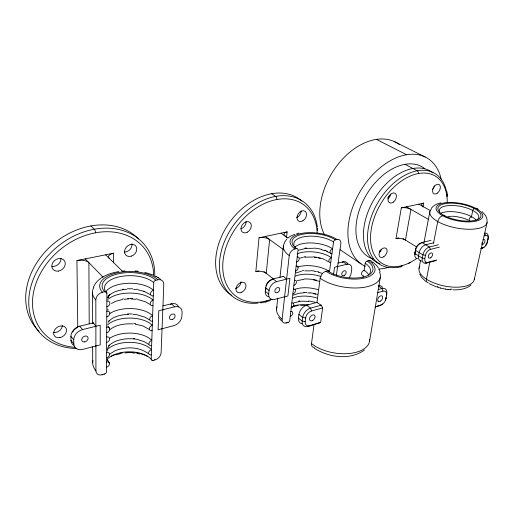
<?xml version="1.0" encoding="UTF-8"?>
<svg xmlns="http://www.w3.org/2000/svg" width="514" height="514" viewBox="0 0 514 514"><rect width="100%" height="100%" fill="white"/><g stroke="black" fill="none" stroke-linecap="round" stroke-linejoin="round"><path stroke-width="0.77" d="M107.143 359.286A24.871 13.865 -0.7 0 1 129.297 351.807A24.871 13.865 -0.7 0 1 151.187 359.177A2.223 1.593 -42.2 0 0 153.088 360.449L155.048 359.896A6.669 4.793 -42.4 0 0 161.107 352.803L163.799 284.37A6.894 5.262 -44.9 0 0 157.914 279.777L155.858 280.239A2.307 1.767 -44.9 0 0 153.731 282.713A26.073 12.574 0.7 0 0 119.087 276.84A26.073 12.574 0.7 0 0 106.906 293.314L106.488 371.693A2.326 1.69 -38.5 0 1 104.381 374.147L102.28 374.745A7.003 5.101 -38.4 0 1 95.925 370.89A36.276 20.097 -0.6 0 1 92.918 360.385M113.562 262.789L113.645 253.216L76.933 260.553L77.762 327.302M151.187 359.177L153.731 282.713M259.011 237.789A7.729 3.367 5.6 0 1 269.632 239.556L266.252 273.339A7.575 3.559 5.5 0 0 255.85 271.565L259.011 237.789L287.14 231.872L286.536 237.397M420.195 243.501A5.416 3.335 -57.7 0 0 415.608 249.232L414.907 253.53A7.222 4.433 -57.5 0 0 417.574 258.709M415.608 249.232L414.907 253.53L422.264 258.099A7.286 4.42 -57.5 0 0 426.305 263.155L435.962 260.611M268.848 296.79A8.128 5.673 -51.4 0 1 265.263 291.309L265.622 287.75A8.147 5.693 -51.6 0 1 273.107 278.929L283.593 276.371A31.964 14.777 7.3 0 0 286.6 279.147M265.822 289.973L265.963 288.553M268.674 294.059L269.04 290.494A8.185 5.693 -51.6 0 1 276.564 281.627L289.915 278.331L287.898 295.961L274.662 299.405A8.166 5.667 -51.4 0 1 268.674 294.059L265.263 291.309M276.545 309.222L277.746 298.094M279.989 277.457L283.432 245.705M289.247 255.612A6.174 4.33 -54.1 0 1 294.907 248.949L296.572 248.577A2.062 1.446 -54.4 0 1 298.024 250.035L289.774 320.37A1.979 1.324 -50.8 0 1 287.975 322.503L286.362 322.959A5.95 4.009 -50.8 0 1 282.09 319.233L289.247 255.612A32.401 14.212 7.2 0 1 284.595 242.929M301.969 323.647A8.513 5.641 -51.6 0 1 298.467 318.102L298.917 314.433A8.532 5.667 -51.8 0 1 306.723 305.175L317.292 302.303M322.638 307.905L320.646 322.477L309.64 325.658A6.425 4.221 -51.6 0 1 305.194 321.648L305.663 317.967A6.438 4.24 -51.8 0 1 311.548 310.983L322.638 307.905L321.231 305.188A33.333 15.998 8.5 0 1 316.958 302.412L320.171 278.209A6.438 4.311 -54.1 0 1 326.043 271.251L327.739 270.827A25.437 11.443 8.4 0 0 363.501 277.001A25.437 11.443 8.4 0 0 367.144 261.028L368.724 260.637A6.226 4.016 -55.8 0 1 372.457 262.564M314.42 347.483A6.194 3.977 -51 0 1 311.51 343.57L314.035 324.527M329.281 271.649A2.75 1.838 -54.3 0 1 329.474 271.591L333.547 241.991A1.998 1.356 -56.1 0 1 335.359 239.845L336.927 239.492A5.975 4.041 -56 0 1 340.84 243.784L336.394 275.093M333.56 274.309L334.543 267.299L346.725 264.286A7.742 5.095 -55 0 1 351.698 269.619L351.19 273.005A7.723 5.076 -54.8 0 1 349.224 277.592M375.239 307.076L380.527 305.194A6.059 3.759 -54.7 0 0 385.975 298.673L386.181 297.33A8.07 5.018 -54.7 0 1 385.314 300.009M386.586 295.177L386.785 293.847A8.089 5.044 -54.8 0 0 381.915 288.508L378.645 286.253M363.032 277.361L363.244 276.031M364.053 270.91L365.255 263.271A2.082 1.349 -55.9 0 1 367.137 261.028M369.534 341.36L380.354 277.072M401.331 207.849A6.92 2.654 9.4 0 1 410.949 209.397L405.45 240.096A6.798 2.821 9.6 0 0 396.005 238.547L401.331 207.849L423.729 203.139A6.804 2.544 9.8 0 0 423.407 206.737M385.975 298.673L386.785 293.847M423.009 207.013L423.729 203.139M419.064 268.353L420.561 260.489M424.005 242.39L429.845 211.697M436.771 259.975L427.854 262.32A5.468 3.315 -57.4 0 1 424.834 258.523L425.457 255.285A5.481 3.322 -57.6 0 1 430.372 249.399L439.341 247.138M429.8 262.05L426.459 279.192A5.294 3.155 -56.6 0 0 428.342 282.848M433.482 243.379L437.729 221.573M471.299 217.473L472.777 210.464A1.793 1.06 -60 0 1 474.383 208.575M107.811 297.882L108.049 296.796L107.792 297.85L108.917 295.723L108.242 296.514L109.79 294.715L109.141 295.473C113.793 291.078 120.449 289.877 126.592 289.26M474.287 279.52L487.066 222.62M487.542 240.526L487.895 238.984M488.146 239.216A5.243 2.994 -58.9 0 0 485.634 235.457L484.715 233.195A6.978 3.996 -58.9 0 1 488.069 238.213L487.445 242.306A5.23 2.988 -58.8 0 1 482.839 247.857L481.239 248.686A6.965 3.983 -58.8 0 0 484.059 247.003M107.49 348.453L109.437 345.087L108.807 345.787L111.127 343.712L115.547 341.283C122.351 338.655 129.875 338.109 137.032 339.375L144.286 341.643L148.597 344.329M93.477 287.063C97.711 277.226 109.058 273.268 118.843 271.578M284.48 242.357L286.831 239.004M108.094 322.426L109.61 320.286L108.974 321.019C114.069 315.994 121.606 314.716 128.474 314.324M93.297 323.203L93.554 322.818A37.265 19.063 0.2 0 0 95.867 326.287M431.201 208.466C433.437 205.253 437.228 203.634 440.935 202.812M288.11 237.886L290.41 236.247L294.721 234.275M283.092 276.776L283.593 276.371M109.803 354.03L115.451 350.542C126.399 346.616 138.439 346.513 148.308 353.561M470.972 285.071C466.108 289.176 459.387 289.973 453.245 289.89M170.346 304.661L171.49 303.768A8.86 6.56 -44.8 0 1 178.499 306.774M109.983 329.59C116.363 324.527 125.011 323.499 132.908 323.897M364.445 350.021C349.886 360.532 328.793 357.545 314.356 348.254M342.176 262.41L343.134 261.819A7.704 5.101 -55 0 1 347.914 264.196M111.454 303.44L115.984 301.21L122.069 299.604M420.478 243.418L422.007 242.537L430.957 240.353M298.467 318.102L302.213 321.128A8.558 5.635 -51.6 0 0 308.149 326.461L309.64 325.658M427.854 262.32L426.305 263.155L425.078 262.391M308.149 326.461L320.646 322.477M293.385 295.139L298.795 293.321L303.986 292.755M295.993 272.966L301.461 271.257M298.673 250.196L305.946 248.365L313.495 248.301M293.623 302.9L301.082 301.165L308.766 301.358M270.415 300.594L261.575 302.894M116.106 354.814L120.366 353.658M297.278 280.599L303.761 279.372M375.162 306.742L380.527 305.194M377.527 292.678L382.93 291.181A6.072 3.778 -54.8 0 1 386.586 295.177M321.231 305.188L310.514 308.137A8.577 5.66 -51.8 0 0 302.669 317.446L302.213 321.128L305.194 321.648M378.188 289.53L381.915 288.508L382.93 291.181M299.951 258.124L303.132 257.385M480.622 248.442L482.839 247.857M484.149 235.836L485.634 235.457M438.41 244.773L429.434 247.016A7.299 4.433 -57.6 0 0 422.887 254.86L422.264 258.099L424.834 258.523M73.804 343.795L73.746 339.812A9.676 7.318 -37.3 0 1 82.6 329.564L100.236 325.208L100.211 344.862L82.793 349.398A9.657 7.273 -37.3 0 1 73.804 343.795L70.971 340.352L70.906 336.381A9.618 7.305 -37.1 0 1 79.715 326.197L93.554 322.818M174.683 306.807L158.8 310.732L158.094 329.776L173.803 325.683A8.886 6.534 -44.8 0 0 181.905 316.206L182.097 312.448A8.905 6.566 -44.9 0 0 174.683 306.807L171.49 303.768L162.957 305.856M433.919 242.736L425.708 244.767A7.267 4.446 -57.6 0 0 419.18 252.573L418.569 255.805A7.254 4.427 -57.5 0 0 421.686 261.003M296.719 233.639L298.885 233.105M338 263.072L343.134 261.819L346.725 264.286M255.85 271.565L258.972 270.827M396.005 238.547L398.858 237.879M95.925 370.89L95.835 299.951A7.235 5.628 -39.9 0 1 102.498 292.248L104.715 291.753A28.482 13.679 0.8 0 1 118.04 273.859A28.482 13.679 0.8 0 1 155.858 280.239M442.638 215.707L443.961 215.424A1.838 1.118 -59.4 0 1 444.963 216.195M474.364 208.568L475.617 208.298A5.358 3.155 -59.9 0 1 478.084 209.449M397.663 267.428L401.19 266.702M124.266 299.276L128.757 298.923M304.873 257.141L312.39 257.058M121.934 271.161L125.088 270.878M124.908 352.964L127.241 352.79M304.808 270.833L310.642 270.878M448.176 216.349L451.504 216.349M131.102 298.93L135.741 299.27M132.31 352.835L134.809 353.067M135.028 270.923L138.343 271.244M447.951 289.491L450.714 289.767M307.867 292.864L309.826 293.057M133.646 289.279L135.959 289.51M133.107 314.427L135.388 314.645M440.35 288.02L445.522 289.131M314.388 257.257L316.38 257.546M445.445 289.125L448.131 289.51M135.176 324.116L142.976 325.966L149.066 329.333M425.457 255.285L422.887 254.86L415.505 250.312A7.235 4.446 -57.7 0 1 422.007 242.537L429.434 247.016L430.372 249.399M305.663 317.967L302.669 317.446L298.917 314.433M314.607 271.366L316.553 271.739M313.508 279.886L319.175 281.267M138.227 289.845L144.511 291.47L143.933 291.284L150.159 294.548M137.99 299.604L145.43 301.769L149.85 304.359M137.617 314.986L144.993 317.189L149.362 319.817M137.251 353.439L139.609 353.94M318.346 257.919L320.267 258.375M313.701 293.719L315.577 294.188M144.73 272.349L153.243 275.054M321.417 249.624L325.073 250.755M440.466 288.052L435.422 286.471L429.209 283.644M318.462 272.202L322.066 273.352M326.769 251.423L329.487 252.817M325.587 260.193L328.292 261.607M394.868 141.845L425.129 156.982M376.421 139.39L406.606 154.746M404.961 164.339L417.284 170.764A2.159 1.478 81 0 1 418.383 173.533M418.826 204.174L430.693 210.811M160.484 279.147L155.581 276.153L156.346 276.583M157.702 277.348L158.537 277.817M406.388 206.789L428.644 219.491M402.899 238.541L416.597 246.913M271.623 193.707L275.684 196.393A2.422 1.33 79.6 0 1 276.821 199.522M340.024 249.663L361.053 263.868M280.997 233.163L287.872 238.033M265.372 236.446L283.657 249.772M263.875 271.482L273.711 279.16M276.564 281.627L273.107 278.929L271.777 279.828A6.097 4.273 -51.6 0 0 266.233 286.041M306.723 305.175L310.514 308.137L311.548 310.983M265.622 287.75L269.04 290.494M425.823 281.46L421.576 277.412L419.675 274.103M372.933 262.146L376.556 265.455L378.259 267.736M482.055 211.62L485.608 215.552L487.15 219.606M90.875 225.942L94.325 229.218A2.763 1.034 78.5 0 1 95.482 232.81M105.646 254.815L122.807 271.604M85.253 258.889L103.096 277.181M281.595 321.051L278.672 317.427M79.715 326.197L82.6 329.564M70.906 336.381L73.746 339.812M108.011 326.017L109.643 328.6M109.398 363.225L107.394 359.408L107.632 360.391L107.432 359.209M379.133 269.278L380.103 271.861M107.689 309.062L108.113 310.173M107.856 351.133L107.49 349.79M446.897 191.632L447.578 195.699M317.581 226.706L317.639 227.22M89.218 323.814L88.89 262.615A9.149 4.151 -0.5 0 0 76.933 260.553M92.462 292.485L92.584 323.634M92.648 346.815L92.693 362.794M368.673 274.906A23.194 10.646 8.4 0 0 364.15 270.268A2.898 1.87 -55.4 0 0 361.541 273.3A2.898 1.87 -55.4 0 0 363.186 275.408M379.576 272.234A33.815 15.407 8.4 0 1 361.149 287.699A33.815 15.407 8.4 0 1 320.171 278.209M369.662 339.6A32.517 16.962 8.7 0 1 347.753 353.619A32.517 16.962 8.7 0 1 311.51 343.57M368.731 260.637A27.557 12.394 8.4 0 1 364.811 277.958A27.557 12.394 8.4 0 1 326.043 271.244M365.255 263.271A23.291 10.518 8.4 0 1 369.572 273.634M327.739 270.827A2.146 1.439 -54.3 0 1 329.153 271.63M378.567 301.185A8.031 5.024 -54.7 0 1 377.976 301.686M378.535 285.688A8.051 5.05 -54.9 0 1 382.544 287.596M382.442 303.922A8.07 5.018 -54.7 0 1 378.934 306.003M318.764 323.39A32.973 16.435 8.6 0 1 318.172 323.043M285.302 236.209A7.556 3.225 6.4 0 1 287.14 231.872M231.859 295.383A58.827 42.572 -53.3 0 1 230.471 221.187A58.827 42.572 -53.3 0 1 301.943 201.212M301.12 211.132A5.86 4.208 -56.6 0 1 296.636 217.589M246.065 221.438A6.11 4.594 -53.7 0 1 240.937 228.833M240.982 281.711A5.911 4.273 -50 0 1 235.56 288.508M258.137 303.08A59.155 42.572 -53.3 0 1 219.619 260.939A59.155 42.572 -53.3 0 1 267.518 198.59A59.155 42.572 -53.3 0 1 317.196 226.205M317.434 228.287A59.155 42.572 -53.3 0 1 317.588 230.413M261.575 302.573A59.155 42.572 -53.3 0 1 260.193 302.81M271.88 299.148A56.906 40.876 -53.3 0 1 222.787 268.514A56.906 40.876 -53.3 0 1 267.942 202.034A56.906 40.876 -53.3 0 1 317.138 232.521M266.503 300.87A2.281 1.182 75.6 0 1 265.153 301.885M337.165 266.239A31.964 14.777 7.3 0 1 337.608 266.541M284.615 296.816A31.63 15.189 7.3 0 1 284.197 296.482M290.802 311.587A2.776 1.87 -51.1 0 1 292.774 313.347A2.776 1.87 -51.1 0 1 290.249 316.341M292.909 298.062A21.524 10.704 7.3 0 1 316.926 298.036M291.811 303.022A2.788 1.889 -51.5 0 1 293.783 304.815A2.788 1.889 -51.5 0 1 291.245 307.828M295.01 289.241A21.633 10.569 7.3 0 1 318.031 289.69M303.915 292.421A21.569 10.64 7.3 0 1 306.942 292.479M310 292.755A21.569 10.64 7.3 0 1 317.408 294.374M296.148 266.053A2.846 1.972 -53.4 0 1 298.152 268.012A2.846 1.972 -53.4 0 1 295.556 271.077M297.105 253.89A22.108 9.972 7.3 0 1 331.395 257.642A2.769 1.863 -55 0 0 328.876 260.617A2.769 1.863 -55 0 0 330.72 262.551M303.915 256.897A22.044 10.055 7.3 0 1 305.355 256.756M312.994 256.82A22.044 10.055 7.3 0 1 324.912 259.538M297.208 257.006A2.866 1.998 -53.9 0 1 299.219 259.005A2.866 1.998 -53.9 0 1 296.61 262.082M294.824 247.118A22.23 9.824 7.2 0 1 332.609 248.802A2.788 1.883 -55.5 0 0 330.078 251.796A2.788 1.883 -55.5 0 0 331.928 253.762A22.16 9.907 7.3 0 0 330.913 253.106M304.982 248.133A22.16 9.907 7.3 0 1 306.428 247.992M314.105 248.076A22.16 9.907 7.3 0 1 321.828 249.431M324.713 250.292A22.16 9.907 7.3 0 1 327.399 251.314M294.471 280.329A2.827 1.94 -52.7 0 1 296.462 282.225A2.827 1.94 -52.7 0 1 293.892 285.27M297.638 267.036A21.929 10.209 7.3 0 1 329.474 271.591M302.238 270.737A21.864 10.286 7.3 0 1 303.665 270.582M311.246 270.627A21.864 10.286 7.3 0 1 314.35 271.019M317.389 271.617A21.864 10.286 7.3 0 1 318.866 271.983M293.436 289.131A2.808 1.921 -52.2 0 1 295.428 290.988A2.808 1.921 -52.2 0 1 292.864 294.021M295.499 276.057A21.813 10.351 7.3 0 1 321.211 276.622M304.089 279.012A21.749 10.428 7.3 0 1 316.277 280.13M282.09 319.233A31.213 15.696 7.3 0 1 277.052 306.845M294.901 248.949A26.407 11.437 7.2 0 1 300.536 233.619A26.407 11.437 7.2 0 1 336.921 239.492M286.362 322.959A25.276 12.837 7.4 0 1 286.015 322.663M293.314 306.132A21.408 10.833 7.4 0 1 308.188 304.943M295.132 247.311A22.32 9.702 7.2 0 1 294.496 246.315M294.072 245.306A22.32 9.702 7.2 0 1 307.366 236.299A22.32 9.702 7.2 0 1 333.547 241.991M287.968 322.503A23.336 11.848 7.4 0 1 287.66 322.239M291.008 307.256A23.336 11.848 7.4 0 1 298.178 305.573M300.709 305.367A23.336 11.848 7.4 0 1 305.213 305.393M296.572 248.577A24.376 10.55 7.2 0 1 301.75 234.403A24.376 10.55 7.2 0 1 335.359 239.845M298.57 301.069A21.459 10.775 7.3 0 1 299.797 300.915M308.689 301.024A21.459 10.775 7.3 0 1 315.005 302.277M471.479 216.632A19.975 7.601 10.7 0 1 476.163 220.159M470.188 221.142A2.499 1.471 -59.6 0 1 469.301 219.06A2.499 1.471 -59.6 0 1 471.46 216.619A19.975 7.601 10.7 0 0 440.941 213.246M486.88 220.281A29.118 11 10.7 0 1 455.616 227.843A29.118 11 10.7 0 1 431.355 209.179M437.748 221.579A5.506 3.354 -59.2 0 1 442.657 215.719M474.383 278.241A28.161 12.246 11.4 0 1 443.563 285.829A28.161 12.246 11.4 0 1 419.784 266.599M452.23 289.215A22.815 10.023 11.5 0 1 450.553 289.144M438.056 286.741A22.815 10.023 11.5 0 1 437.517 286.561M477.365 219.581A20.052 7.504 10.7 0 0 472.803 210.477A20.052 7.504 10.7 0 0 449.666 205.523A20.052 7.504 10.7 0 0 439.663 212.044M452.262 216.182A19.924 7.671 10.8 0 1 468.331 220.037M379.859 263.695A52.897 33.802 -58.9 0 1 373.665 200.132A52.897 33.802 -58.9 0 1 432.884 172.865M397.367 267.216A53.16 33.757 -58.8 0 1 367.741 232.72A53.16 33.757 -58.8 0 1 405.912 174.728A53.16 33.757 -58.8 0 1 446.634 192.371M446.968 194.6A53.16 33.757 -58.8 0 1 447.186 196.894M410.68 262.268A53.16 33.757 -58.8 0 1 408.572 263.386M402.237 266.001A53.16 33.757 -58.8 0 1 400.836 266.425M401.813 265.68A2.043 1.33 75.1 0 1 400.136 266.612M434.414 185.805A5.294 3.335 -60.7 0 1 432.409 189.383M390.672 193.99A5.481 3.611 -59.7 0 1 387.749 198.847M381.446 249.142A5.281 3.412 -56.8 0 1 379.21 252.625M416.655 258.529A51.13 32.401 -58.8 0 1 370.877 243.45A51.13 32.401 -58.8 0 1 406.664 177.786A51.13 32.401 -58.8 0 1 447.225 202.432M365.197 266.323A62.412 40.349 -59 0 1 370.253 177.433A62.412 40.349 -59 0 1 441.166 179.168M388.558 267.364A62.412 40.349 -59 0 1 378.355 268.995M324.231 234.178A60.234 40.567 -59.4 0 1 339.69 162.308A60.234 40.567 -59.4 0 1 399.5 144.672M373.048 259.017A52.409 33.866 -59 0 1 365.685 196.014A52.409 33.866 -59 0 1 424.892 168.759M380.347 249.984A4.189 2.705 -56.8 0 1 379.525 251.262M389.567 195.172A4.35 2.866 -59.7 0 1 387.845 197.742M415.042 254.546A5.41 3.328 -57.5 0 1 415.01 252.445M482.093 242.756A6.933 3.996 -58.8 0 1 481.689 243.34M482.852 239.858A2.795 1.6 -58.8 0 1 484.946 241.49A2.795 1.6 -58.8 0 1 481.817 244.478M487.221 241.856A6.965 3.983 -58.8 0 1 485.434 245.448M162.405 309.37A37.265 19.063 0.2 0 1 162.803 309.743M95.893 345.986A36.828 19.532 -0.1 0 1 95.546 345.569M161.666 328.362A36.828 19.532 -0.1 0 1 162.051 328.748M73.669 345.273A9.605 7.267 -37.1 0 1 70.971 340.352M72.699 332.224A7.202 5.474 -37.1 0 1 77.383 327.559M39.045 331.324A68.002 53.848 -39.1 0 1 50.25 246.669A68.002 53.848 -39.1 0 1 138.607 238.946M131.957 243.79A6.688 5.384 -44.2 0 1 124.215 252.059M60.903 258.279A7.119 5.847 -36 0 1 51.946 266.361M62.374 325.709A6.92 5.333 -35.1 0 1 53.154 332.507M76.837 348.473A68.426 53.938 -39.3 0 1 29.651 291.991A68.426 53.938 -39.3 0 1 98.097 228.64A68.426 53.938 -39.3 0 1 154.74 276.371M75.083 347.335A65.837 51.811 -39.4 0 1 33.661 291.727A65.837 51.811 -39.4 0 1 98.585 232.315A65.837 51.811 -39.4 0 1 153.654 275.446M106.539 361.959A3.264 2.377 -38.8 0 1 109.469 363.784A3.264 2.377 -38.8 0 1 106.514 367.234M107.516 349.366A25.019 13.717 -0.5 0 1 129.811 342.337A25.019 13.717 -0.5 0 1 151.501 349.668A3.129 2.262 -42.2 0 0 148.642 353.009A3.129 2.262 -42.2 0 0 151.328 354.821M106.591 352.45A3.277 2.409 -38.9 0 1 109.533 354.326A3.277 2.409 -38.9 0 1 106.559 357.789M109.604 338.366A25.167 13.563 -0.3 0 1 151.81 340.384A3.142 2.287 -42.5 0 0 148.931 343.737A3.142 2.287 -42.5 0 0 151.636 345.594M133.512 338.45A25.083 13.653 -0.4 0 1 134.681 338.572M106.809 311.246A3.335 2.557 -39.8 0 1 109.829 313.328A3.335 2.557 -39.8 0 1 106.783 316.862M107.811 299.431A25.796 12.882 0.4 0 1 130.781 293.076A25.796 12.882 0.4 0 1 153.146 300.189A3.2 2.416 -43.9 0 0 150.204 303.613A3.2 2.416 -43.9 0 0 152.966 305.663M122.306 299.097A25.713 12.978 0.3 0 1 123.482 298.93M127.69 298.563A25.713 12.978 0.3 0 1 132.567 298.589M136.178 298.91A25.713 12.978 0.3 0 1 137.354 299.077M106.867 301.127A3.354 2.589 -40.1 0 1 109.9 303.254A3.354 2.589 -40.1 0 1 106.835 306.813M105.614 291.991A25.957 12.709 0.6 0 1 128.147 283.278A25.957 12.709 0.6 0 1 153.48 290.32A3.219 2.448 -44.3 0 0 150.512 293.764A3.219 2.448 -44.3 0 0 153.294 295.858M122.448 289.311A25.867 12.811 0.5 0 1 123.63 289.151M127.254 288.829A25.867 12.811 0.5 0 1 132.773 288.836M136.403 289.164A25.867 12.811 0.5 0 1 137.585 289.331M106.726 327.193A3.315 2.499 -39.5 0 1 109.713 329.191A3.315 2.499 -39.5 0 1 106.694 332.699M109.784 313.546A25.552 13.152 0.2 0 1 152.632 315.731A3.18 2.364 -43.3 0 0 149.709 319.13A3.18 2.364 -43.3 0 0 152.452 321.109M127.414 313.951A25.469 13.248 0.1 0 1 132.246 313.958M135.825 314.272A25.469 13.248 0.1 0 1 136.987 314.439M106.674 336.998A3.296 2.467 -39.2 0 1 109.643 338.951A3.296 2.467 -39.2 0 1 106.642 342.44M107.664 324.784A25.404 13.319 0 0 1 130.286 318.076A25.404 13.319 0 0 1 152.311 325.304A3.168 2.339 -43 0 0 149.407 328.684A3.168 2.339 -43 0 0 152.138 330.611M133.839 323.544A25.321 13.403 -0.1 0 1 135.606 323.73M95.835 299.951A37.85 18.408 0.6 0 1 93.863 287.365M102.498 292.248A30.859 14.816 0.8 0 1 116.961 272.889A30.859 14.816 0.8 0 1 157.907 279.777M102.273 374.745A29.362 16.422 -0.7 0 1 101.984 374.378M154.72 359.562A29.362 16.422 -0.7 0 1 155.042 359.896M104.715 291.753A2.409 1.883 -40.2 0 1 106.906 293.314M104.381 374.153A27.101 15.157 -0.7 0 1 104.111 373.819M111.223 356.286A27.101 15.157 -0.7 0 1 115.843 354.442M119.235 353.523A27.101 15.157 -0.7 0 1 122.807 352.88M126.495 352.514A27.101 15.157 -0.7 0 1 133.158 352.572M135.792 352.855A27.101 15.157 -0.7 0 1 147.447 356.33M152.793 360.141A27.101 15.157 -0.7 0 1 153.082 360.449M109.373 258.458A8.847 3.983 0.8 0 1 113.645 253.216M312.628 320.498A3.425 2.255 -51.8 0 0 314.504 315.249A3.425 2.255 -51.8 0 0 309.756 317.845A3.425 2.255 -51.8 0 0 312.628 320.498M380.611 301.024A3.238 2.017 -54.7 0 0 382.108 296.032A3.238 2.017 -54.7 0 0 377.854 298.878A3.238 2.017 -54.7 0 0 380.611 301.024M302.862 220.808A5.905 4.208 -56.5 0 0 305.271 211.376A5.905 4.208 -56.5 0 0 297.195 216.188A5.905 4.208 -56.5 0 0 302.862 220.808M247.523 232.11A6.155 4.594 -53.7 0 0 249.791 222.311A6.155 4.594 -53.7 0 0 241.117 227.387A6.155 4.594 -53.7 0 0 247.523 232.11M241.824 292.215A5.95 4.273 -50.1 0 0 244.85 283.002A5.95 4.273 -50.1 0 0 236.26 287.339A5.95 4.273 -50.1 0 0 241.824 292.215M344.399 275.318A2.808 1.85 -54.8 0 0 345.62 270.949A2.808 1.85 -54.8 0 0 341.861 273.358A2.808 1.85 -54.8 0 0 344.399 275.318M277.637 292.466A2.962 2.056 -51.6 0 0 279.198 287.885A2.962 2.056 -51.6 0 0 275.009 290.057A2.962 2.056 -51.6 0 0 277.637 292.466M446.287 217.473A23.721 8.841 10.6 0 0 482.749 216.593A23.721 8.841 10.6 0 0 449.3 202.458A23.721 8.841 10.6 0 0 446.287 217.473M447.231 217.004A21.896 8.16 10.6 0 0 480.943 216.246A21.896 8.16 10.6 0 0 450.135 203.171A21.896 8.16 10.6 0 0 447.231 217.004M437.33 193.155A5.333 3.328 -60.6 0 0 439.335 184.667A5.333 3.328 -60.6 0 0 432.737 189.615A5.333 3.328 -60.6 0 0 437.33 193.155M393.326 202.131A5.519 3.611 -59.6 0 0 395.208 193.348A5.519 3.611 -59.6 0 0 388.211 198.52A5.519 3.611 -59.6 0 0 393.326 202.131M383.759 256.782A5.32 3.405 -56.8 0 0 386.232 248.435A5.32 3.405 -56.8 0 0 379.274 252.907A5.32 3.405 -56.8 0 0 383.759 256.782M430.912 257.604A2.917 1.767 -57.6 0 0 431.998 253.087A2.917 1.767 -57.6 0 0 428.348 255.933A2.917 1.767 -57.6 0 0 430.912 257.604M172.306 319.496A3.232 2.377 -44.7 0 0 174.728 314.697A3.232 2.377 -44.7 0 0 169.806 316.194A3.232 2.377 -44.7 0 0 172.306 319.496M84.771 341.887A3.495 2.641 -37.5 0 0 87.746 336.94A3.495 2.641 -37.5 0 0 82.195 338.103A3.495 2.641 -37.5 0 0 84.771 341.887M131.488 256.107A6.74 5.397 -44.4 0 0 135.51 245.705A6.74 5.397 -44.4 0 0 125.011 249.38A6.74 5.397 -44.4 0 0 131.488 256.107M58.345 271.116A7.183 5.866 -36.4 0 0 64.494 260.816A7.183 5.866 -36.4 0 0 52.807 262.596A7.183 5.866 -36.4 0 0 58.345 271.116M59.913 337.627A6.978 5.346 -35.5 0 0 65.818 327.803A6.978 5.346 -35.5 0 0 54.606 330.033A6.978 5.346 -35.5 0 0 59.913 337.627"/></g></svg>
